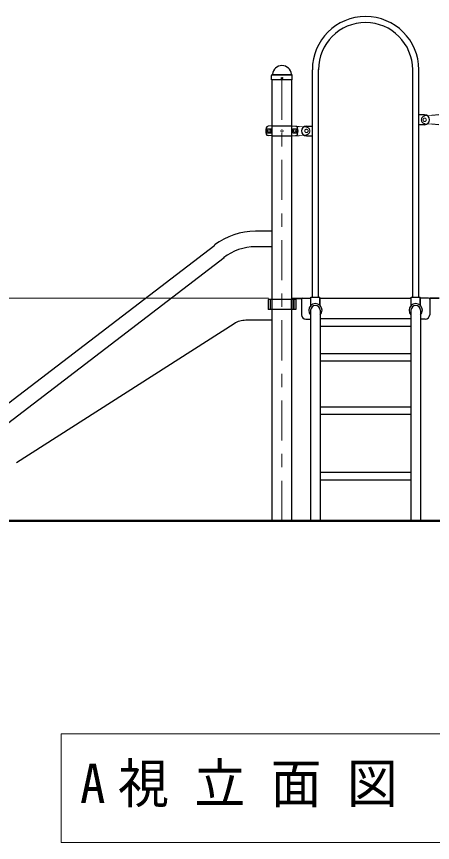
# Model space of a CAD drawing. Units: millimetres on the paper, scale 1:60. Extents: x -385 to 0, y -594 to 267.
# Drawn here: x -314.4 to -283.4, y -139.6 to -77.8 of the extents above; entities that cross this region are included whole.
import ezdxf

# ---------------------------------------------------------------- set-up
doc = ezdxf.new("R2010")
doc.units = ezdxf.units.MM
doc.linetypes.add('USER1', pattern=[4.5, 2.5, -2])
doc.linetypes.add('USER2', pattern=[6, 3, -1, 1, -1])
doc.layers.add('LY_1', color=7, linetype='Continuous', lineweight=25)
doc.styles.add('ＭＳ ゴシック', font='')
doc.styles.get('ＭＳ ゴシック').set_extended_font_data('MS Gothic')

msp = doc.modelspace()

# ---------------------------------------------------------------- linework, layer by layer
at = {"layer": 'LY_1'}
for p, q in [((-295.359, -82.196), (-295.341, -82.177)), ((-293.866, -82.196), (-293.884, -82.177)), ((-292.339, -98.846), (-292.339, -81.816)), ((-291.886, -98.846), (-291.886, -81.815)), ((-284.839, -98.846), (-284.839, -81.815)), ((-284.386, -98.846), (-284.386, -81.816)), ((-295.387, -82.574), (-295.38, -82.244)), ((-295.387, -82.574), (-295.379, -82.583)), ((-293.846, -82.583), (-295.379, -82.583)), ((-295.355, -115.566), (-295.355, -82.583)), ((-293.87, -115.566), (-293.87, -82.583)), ((-293.846, -82.583), (-293.838, -82.574)), ((-293.838, -82.574), (-293.845, -82.244)), ((-283.946, -85.199), (-284.386, -85.199)), ((-282.879, -85.191), (-283.404, -85.237)), ((-295.379, -86.024), (-295.642, -86.047)), ((-295.379, -86.024), (-293.845, -86.024)), ((-293.846, -86.024), (-293.321, -86.07)), ((-292.779, -86.033), (-292.339, -86.033)), ((-283.946, -85.933), (-284.386, -85.933)), ((-282.879, -85.941), (-283.404, -85.895)), ((-295.379, -86.774), (-295.642, -86.751)), ((-295.379, -86.774), (-293.845, -86.774)), ((-293.846, -86.774), (-293.321, -86.729)), ((-292.779, -86.766), (-292.339, -86.766)), ((-295.355, -93.899), (-296.596, -93.899)), ((-317.553, -108.68), (-299.64, -94.933)), ((-295.355, -95.066), (-296.596, -95.066)), ((-316.842, -109.606), (-298.93, -95.858)), ((-292.446, -98.846), (-291.779, -98.846)), ((-292.446, -99.443), (-292.446, -98.846)), ((-291.779, -99.443), (-291.779, -98.846)), ((-284.946, -99.443), (-284.946, -98.846)), ((-284.946, -98.846), (-284.279, -98.846)), ((-284.279, -99.443), (-284.279, -98.846)), ((-293.582, -98.999), (-295.643, -98.999)), ((-295.643, -98.999), (-295.643, -99.749)), ((-295.504, -98.999), (-295.504, -99.749)), ((-293.917, -98.999), (-293.917, -99.749)), ((-293.87, -98.899), (-293.154, -98.899)), ((-293.87, -98.938), (-293.154, -98.938)), ((-293.761, -98.999), (-293.761, -99.749)), ((-293.712, -98.999), (-293.712, -99.749)), ((-293.582, -98.999), (-293.582, -99.749)), ((-293.154, -98.949), (-293.154, -100.149)), ((-293.071, -98.899), (-292.446, -98.899)), ((-292.462, -99.459), (-292.462, -98.899)), ((-291.779, -98.899), (-284.946, -98.899)), ((-291.762, -99.459), (-291.762, -98.899)), ((-284.962, -99.459), (-284.962, -98.899)), ((-283.654, -98.899), (-284.279, -98.899)), ((-284.262, -99.459), (-284.262, -98.899)), ((-282.855, -98.899), (-283.571, -98.899)), ((-282.855, -98.938), (-283.571, -98.938)), ((-283.571, -98.949), (-283.571, -100.149)), ((-293.582, -99.749), (-295.643, -99.749)), ((-292.468, -99.816), (-292.468, -115.566)), ((-291.757, -99.816), (-291.757, -115.566)), ((-284.968, -99.816), (-284.968, -115.566)), ((-284.257, -99.816), (-284.257, -115.566)), ((-295.355, -100.566), (-297.306, -100.566)), ((-292.821, -100.483), (-292.468, -100.483)), ((-291.757, -100.437), (-284.968, -100.437)), ((-283.904, -100.483), (-284.257, -100.483)), ((-298.186, -100.828), (-314.448, -111.222)), ((-291.757, -101.004), (-284.968, -101.004)), ((-291.757, -103.042), (-284.968, -103.042)), ((-291.757, -103.609), (-284.968, -103.609)), ((-291.757, -107.033), (-284.968, -107.033)), ((-291.757, -107.599), (-284.968, -107.599)), ((-291.757, -111.928), (-284.968, -111.928)), ((-291.757, -112.495), (-284.968, -112.495))]:
    msp.add_line(p, q, dxfattribs=at)
at = {"layer": 'LY_1', "lineweight": 13}
for p, q in [((-293.898, -82.166), (-295.324, -82.166)), ((-293.868, -82.224), (-295.357, -82.224)), ((-295.417, -86.245), (-295.725, -86.245)), ((-295.725, -86.554), (-295.725, -86.245)), ((-293.808, -86.245), (-293.5, -86.245)), ((-293.5, -86.554), (-293.5, -86.245)), ((-295.417, -86.554), (-295.725, -86.554)), ((-293.808, -86.554), (-293.5, -86.554)), ((-295.612, -98.899), (-337.596, -98.899)), ((-311.102, -131.499), (-311.102, -139.633)), ((-260.302, -131.499), (-311.102, -131.499)), ((-311.102, -139.633), (-260.302, -139.633))]:
    msp.add_line(p, q, dxfattribs=at)
at = {"layer": 'LY_1', "linetype": 'USER1', "lineweight": 13}
for p, q in [((-293.871, -82.233), (-295.354, -82.233)), ((-283.404, -85.237), (-283.93, -85.276)), ((-283.404, -85.895), (-283.93, -85.857)), ((-295.362, -86.041), (-295.362, -86.758)), ((-293.862, -86.041), (-293.862, -86.758)), ((-293.321, -86.07), (-292.795, -86.109)), ((-293.321, -86.729), (-292.795, -86.69))]:
    msp.add_line(p, q, dxfattribs=at)
at = {"layer": 'LY_1', "linetype": 'USER2', "lineweight": 13}
msp.add_line((-294.612, -115.566), (-294.612, -82.233), dxfattribs=at)
at = {"layer": 'LY_1', "lineweight": 50}
msp.add_line((-326.596, -115.566), (-244.807, -115.566), dxfattribs=at)
at = {"layer": 'LY_1'}
msp.add_circle((-294.612, -82.449), 0.05, dxfattribs=at)
at = {"layer": 'LY_1', "linetype": 'USER1', "lineweight": 13}
for centre in [(-283.946, -85.566), (-292.779, -86.399)]:
    msp.add_circle(centre, 0.125, dxfattribs=at)
at = {"layer": 'LY_1', "lineweight": 13}
for centre, radius in [((-295.571, -86.399), 0.154), ((-295.571, -86.399), 0.0833), ((-294.612, -86.399), 0.0833), ((-293.654, -86.399), 0.154), ((-293.654, -86.399), 0.0833)]:
    msp.add_circle(centre, radius, dxfattribs=at)
at = {"layer": 'LY_1'}
for centre, radius, start, end in [((-288.362, -81.816), 3.977, 0, 180), ((-288.362, -81.816), 3.523, 0, 180), ((-294.612, -82.233), 0.72, 90, 173.3676), ((-294.612, -82.233), 0.72, 6.6324, 90), ((-295.374, -82.144), 0.0467, 315, 353.3676), ((-293.851, -82.144), 0.0467, 186.6324, 225), ((-295.31, -82.245), 0.07, 135, 178.99605), ((-293.915, -82.245), 0.07, 1.00395, 45), ((-283.946, -85.566), 0.367, 270, 90), ((-294.987, -86.399), 0.833, 163.80375, 196.19625), ((-295.628, -86.214), 0.167, 95, 163.80375), ((-293.597, -86.214), 0.167, 16.19625, 85), ((-294.237, -86.399), 0.833, 343.80375, 16.19625), ((-292.779, -86.399), 0.367, 90, 270), ((-295.628, -86.585), 0.167, 196.19625, 265), ((-293.597, -86.585), 0.167, 275, 343.80375), ((-296.596, -98.899), 5, 90, 127.50507), ((-296.596, -98.899), 3.833, 90, 128.24068), ((-293.071, -98.983), 0.0833, 90, 180), ((-292.112, -99.816), 0.5, 315.37068, 224.62932), ((-292.112, -99.816), 0.356, 0, 180), ((-284.612, -99.816), 0.5, 315.37068, 224.62932), ((-284.612, -99.816), 0.356, 0, 180), ((-283.654, -98.983), 0.0833, 0, 90), ((-297.306, -102.233), 1.667, 90, 122.03145), ((-292.821, -100.149), 0.333, 180, 270), ((-283.904, -100.149), 0.333, 270, 0)]:
    msp.add_arc(centre, radius, start, end, dxfattribs=at)
at = {"layer": 'LY_1', "linetype": 'USER1', "lineweight": 13}
for centre, radius, start, end in [((-283.904, -85.566), 0.291, 95, 265), ((-293.846, -86.041), 0.0167, 88.01112, 180), ((-292.821, -86.399), 0.291, 275, 85), ((-293.846, -86.758), 0.0167, 180, 270)]:
    msp.add_arc(centre, radius, start, end, dxfattribs=at)
at = {"layer": 'LY_1', "lineweight": 13}
for centre, start, end in [((-297.55, -86.399), 355.87048, 4.12952), ((-291.675, -86.399), 175.87048, 184.12952)]:
    msp.add_arc(centre, 2.139, start, end, dxfattribs=at)

# ---------------------------------------------------------------- texts
at = {"layer": 'LY_1', "insert": (-309.702, -135.566), "char_height": 2.933, "attachment_point": 4, "style": 'ＭＳ ゴシック'}
msp.add_mtext('\\T1.5;\\W0.95;A視立面図\u3000S=1/60', dxfattribs=at)

doc.saveas('drawing.dxf')
